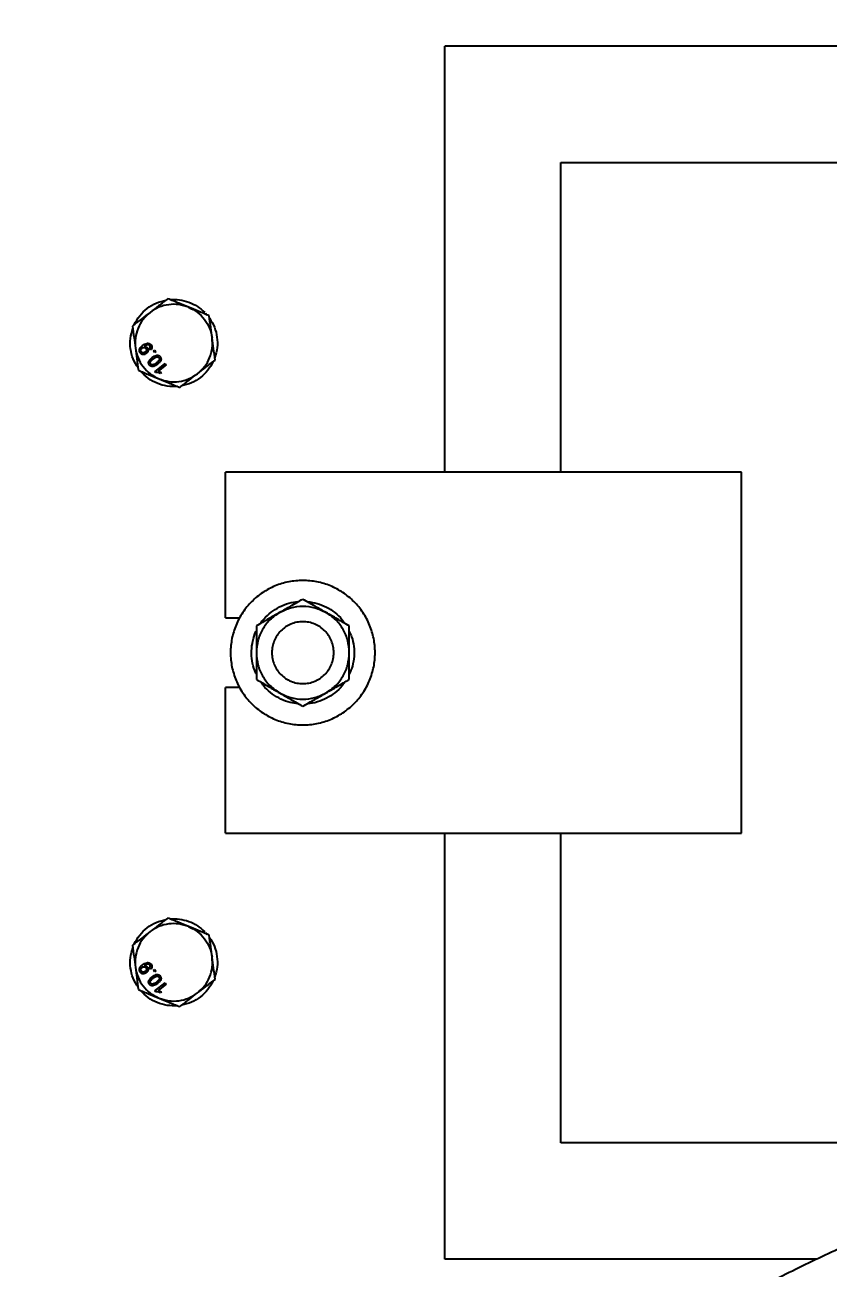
# Model space of a CAD drawing. Header units: millimetres. Extents: x 1293 to 41893, y 1011 to 26911.
# Drawn here: x 32016 to 32223.5, y 7321.4 to 7642.6 of the extents above; entities that cross this region are included whole.
import ezdxf

# ---------------------------------------------------------------- set-up
doc = ezdxf.new("R2010")
doc.units = ezdxf.units.MM
doc.header["$LTSCALE"] = 50
doc.layers.add('CAPA_1', color=7, linetype='Continuous')
doc.layers.add('MAQUINAS', color=11, linetype='Continuous')
doc.styles.add('SLDTEXTSTYLE0', font='TXT', dxfattribs={"width": 0.75})
doc.dimstyles.new('SLDDIMSTYLE0', dxfattribs={"dimtxt": 100, "dimasz": 100, "dimexe": 0, "dimexo": 0.0625, "dimgap": 25, "dimtad": 2, "dimdec": 0, "dimlfac": 1.5, "dimrnd": 1e-09, "dimzin": 12, "dimdsep": 46, "dimtxsty": 'SLDTEXTSTYLE0', "dimsah": 1, "dimcen": 0.09, "dimadec": 0, "dimazin": 3, "dimtfac": 1, "dimtdec": 0, "dimtofl": 0, "dimtmove": 0, "dimatfit": 3, "dimfxl": 1, "dimfrac": 2, "dimtolj": 1, "dimtzin": 12, "dimarcsym": 0})

# ---------------------------------------------------------------- blocks, each defined once
blk = doc.blocks.new('_D_31')
at = {"layer": 'CAPA_1', "transparency": 16777216}
for p, q in [((30433.48, 7043.47), (30433.48, 8732.61)), ((32334.55, 7145.82), (32334.55, 8732.61)), ((32334.55, 8682.61), (30433.48, 8682.61))]:
    blk.add_line(p, q, dxfattribs=at)
for points in [[(30433.48, 8682.61), (30533.48, 8667.22), (30533.48, 8697.99)], [(32334.55, 8682.61), (32234.55, 8697.99), (32234.55, 8667.22)]]:
    blk.add_solid(points, dxfattribs=at)
at = {"layer": 'CAPA_1', "transparency": 16777216, "insert": (31236.24, 8811.51), "char_height": 100, "attachment_point": 1, "style": 'SLDTEXTSTYLE0'}
blk.add_mtext('2852', dxfattribs=at)
blk = doc.blocks.new('_D_32')
at = {"layer": 'CAPA_1', "transparency": 16777216}
for p, q in [((32331.13, 7145.73), (32262.39, 8422.58)), ((32265.08, 8372.66), (30364, 8270.3)), ((30430.06, 7043.38), (30361.32, 8320.23))]:
    blk.add_line(p, q, dxfattribs=at)
for points in [[(32265.08, 8372.66), (32164.39, 8382.64), (32166.05, 8351.92)], [(30364, 8270.3), (30464.69, 8260.32), (30463.03, 8291.04)]]:
    blk.add_solid(points, dxfattribs=at)
at = {"layer": 'CAPA_1', "transparency": 16777216, "insert": (31160.05, 8442.25), "char_height": 100, "attachment_point": 1, "rotation": 3.0819, "style": 'SLDTEXTSTYLE0'}
blk.add_mtext('2856', dxfattribs=at)

msp = doc.modelspace()

# ---------------------------------------------------------------- linework, layer by layer
at = {"layer": 'MAQUINAS', "linetype": 'Continuous', "lineweight": 25}
for p, q in [((32124.4942128, 7527.0487932), (32124.4942128, 7637.0487932)), ((32351.1608795, 7637.0487932), (32124.4942128, 7637.0487932)), ((32154.4942128, 7527.0487932), (32154.4942128, 7607.0487932)), ((32154.4942128, 7607.0487932), (32357.1117509, 7607.0487932)), ((32062.2183669, 7568.0135834), (32062.4967085, 7568.2987164)), ((32062.4992584, 7567.8977372), (32062.6925402, 7568.095735)), ((32062.6925402, 7568.095735), (32063.1411119, 7567.5893071)), ((32046.8932513, 7559.5201339), (32046.8281889, 7559.4674545)), ((32048.5053293, 7558.5977145), (32048.2027436, 7558.9188308)), ((32049.2469094, 7558.2820974), (32049.5948053, 7558.5498935)), ((32049.5147054, 7557.9342015), (32049.2469094, 7558.2820974)), ((32049.5948053, 7558.5498935), (32049.8626014, 7558.2019976)), ((32049.8626014, 7558.2019976), (32049.5147054, 7557.9342015)), ((32049.5591777, 7552.9821248), (32052.272766, 7555.0709341)), ((32052.272766, 7555.0709341), (32052.5405621, 7554.7230382)), ((32049.7315714, 7552.7581668), (32049.5591777, 7552.9821248)), ((32052.5405621, 7554.7230382), (32050.4260071, 7553.0953402)), ((32050.4260071, 7553.0953402), (32051.3081203, 7552.777093)), ((32051.3081203, 7552.777093), (32050.9874038, 7552.5302185)), ((32201.1608795, 7527.0487932), (32067.8275462, 7527.0487932)), ((32067.8275462, 7489.3821266), (32067.8275462, 7513.7154599)), ((32201.1608795, 7447.0487932), (32201.1608795, 7513.7154599)), ((32067.8275462, 7489.3821266), (32071.4738174, 7489.3821266)), ((32067.8275462, 7447.0487932), (32067.8275462, 7471.3821266)), ((32071.4738174, 7471.3821266), (32067.8275462, 7471.3821266)), ((32067.8275462, 7433.7154599), (32201.1608795, 7433.7154599)), ((32124.4942128, 7323.7154599), (32124.4942128, 7433.7154599)), ((32154.4942128, 7353.7154599), (32154.4942128, 7433.7154599)), ((32062.2183669, 7408.0135834), (32062.4967085, 7408.2987164)), ((32062.4992584, 7407.8977372), (32062.6925402, 7408.095735)), ((32062.6925402, 7408.095735), (32063.1411119, 7407.5893071)), ((32046.8932513, 7399.5201339), (32046.8281889, 7399.4674545)), ((32048.5053293, 7398.5977145), (32048.2027436, 7398.9188308)), ((32049.2469094, 7398.2820974), (32049.5948053, 7398.5498935)), ((32049.5147054, 7397.9342015), (32049.2469094, 7398.2820974)), ((32049.8626014, 7398.2019976), (32049.5147054, 7397.9342015)), ((32049.5948053, 7398.5498935), (32049.8626014, 7398.2019976)), ((32049.5591777, 7392.9821248), (32052.272766, 7395.0709341)), ((32052.5405621, 7394.7230382), (32050.4260071, 7393.0953402)), ((32052.272766, 7395.0709341), (32052.5405621, 7394.7230382)), ((32049.7315714, 7392.7581668), (32049.5591777, 7392.9821248)), ((32050.4260071, 7393.0953402), (32051.3081203, 7392.777093)), ((32051.3081203, 7392.777093), (32050.9874038, 7392.5302185)), ((32357.1117509, 7353.7154599), (32154.4942128, 7353.7154599)), ((32220.5358326, 7323.7154599), (32124.4942128, 7323.7154599))]:
    msp.add_line(p, q, dxfattribs=at)
for points in [[(32044.2988959, 7565.1537433), (32044.7342219, 7565.9386883), (32045.6048739, 7567.5085784), (32047.5708174, 7569.3763456), (32049.8794261, 7570.7989539), (32051.6198274, 7571.238946), (32052.4900281, 7571.458942)], [(32053.528889, 7571.5973269), (32054.3530632, 7571.6161784), (32056.0014116, 7571.6538814), (32058.4073613, 7571.0207052), (32060.6501496, 7569.9439477), (32061.8811889, 7568.8471269), (32062.4967085, 7568.2987164)], [(32048.394462, 7568.3063427), (32047.7427452, 7567.7214004), (32046.4393116, 7566.5515159), (32045.1564961, 7564.2332135), (32044.4320866, 7561.6846114), (32044.5318678, 7559.9360084), (32044.5817583, 7559.0617069)], [(32058.3069032, 7569.6267623), (32057.47447, 7569.8986945), (32055.8096035, 7570.4425588), (32053.160487, 7570.3943584), (32050.5911281, 7569.7474144), (32049.126684, 7568.7866999), (32048.394462, 7568.3063427)], [(32058.3069032, 7569.6267623), (32059.0890158, 7569.2328181), (32060.6532411, 7568.4449296), (32062.4981904, 7566.5432715), (32063.8644915, 7564.2731695), (32064.2259244, 7562.5594207), (32064.4066409, 7561.7025462)], [(32063.7241928, 7566.8257102), (32064.1863121, 7566.0562343), (32065.1105508, 7564.5172825), (32065.7451129, 7561.8808419), (32065.8228235, 7559.170224), (32065.3336671, 7557.4429962), (32065.089089, 7556.5793823)], [(32045.2642064, 7553.9385429), (32044.8020871, 7554.7080188), (32043.8778484, 7556.2469706), (32043.2432863, 7558.8834112), (32043.1655757, 7561.5940291), (32043.6547321, 7563.3212569), (32043.8993102, 7564.1848708)], [(32060.5939372, 7552.4579104), (32061.245654, 7553.0428527), (32062.5490876, 7554.2127372), (32063.8319031, 7556.5310396), (32064.5563126, 7559.0796417), (32064.4565314, 7560.8282447), (32064.4066409, 7561.7025462)], [(32044.5817583, 7559.0617069), (32044.7624748, 7558.2048324), (32045.1239077, 7556.4910836), (32046.4902088, 7554.2209816), (32048.3351581, 7552.3193235), (32049.8993834, 7551.531435), (32050.681496, 7551.1374908)], [(32064.6895033, 7555.6105098), (32064.2541773, 7554.8255648), (32063.3835253, 7553.2556747), (32061.4175818, 7551.3879075), (32059.1089731, 7549.9652992), (32057.3685718, 7549.5253071), (32056.4983711, 7549.3053111)], [(32055.4595102, 7549.1669262), (32054.5620648, 7549.151457), (32052.7671741, 7549.1205188), (32050.1666685, 7549.8891922), (32047.7803492, 7551.1772018), (32046.5291043, 7552.4644375), (32045.9034818, 7553.1080554)], [(32050.681496, 7551.1374908), (32051.5139292, 7550.8655586), (32053.1787957, 7550.3216943), (32055.8279122, 7550.3698947), (32058.3972711, 7551.0168387), (32059.8617152, 7551.9775532), (32060.5939372, 7552.4579104)], [(32067.8275462, 7513.7154599), (32067.8275462, 7514.5881199), (32067.8275462, 7516.33344), (32067.8275462, 7518.8507654), (32067.8275462, 7521.1709325), (32067.8275462, 7523.2038826), (32067.8275462, 7524.874839), (32067.8275462, 7526.1070895), (32067.8275462, 7526.8999247), (32067.8275462, 7526.9991704), (32067.8275462, 7527.0487932)], [(32201.1608795, 7513.7154599), (32201.1608795, 7514.5881199), (32201.1608795, 7516.33344), (32201.1608795, 7518.8507654), (32201.1608795, 7521.1709325), (32201.1608795, 7523.2038826), (32201.1608795, 7524.874839), (32201.1608795, 7526.1070895), (32201.1608795, 7526.8999247), (32201.1608795, 7526.9991704), (32201.1608795, 7527.0487932)], [(32087.8275462, 7499.0487932), (32089.0492665, 7498.9793213), (32091.4927072, 7498.8403774), (32095.0170181, 7497.730408), (32098.2650417, 7496.0052574), (32101.1119582, 7493.6659183), (32103.4483621, 7490.8197883), (32105.1844669, 7487.571554), (32106.2535549, 7484.0472995), (32106.6145418, 7480.3821234), (32106.2535549, 7476.7169664), (32105.1844669, 7473.1926544), (32103.4483621, 7469.9446311), (32101.1119582, 7467.0977145), (32098.2650417, 7464.7613106), (32095.0170181, 7463.0252058), (32091.4927072, 7461.9561178), (32087.8275462, 7461.5951309), (32084.1623851, 7461.9561178), (32080.6380742, 7463.0252058), (32077.3900506, 7464.7613106), (32074.5431342, 7467.0977145), (32072.2067302, 7469.9446311), (32070.4706254, 7473.1926544), (32069.4015374, 7476.7169664), (32069.0405506, 7480.3821234), (32069.4015374, 7484.0472995), (32070.4706254, 7487.571554), (32072.2067302, 7490.8197883), (32074.5431342, 7493.6659183), (32077.3900506, 7496.0052574), (32080.6380742, 7497.730408), (32084.1623851, 7498.8403774), (32086.6058258, 7498.9793213), (32087.8275462, 7499.0487932)], [(32081.8275462, 7490.7744314), (32082.7746319, 7491.2297921), (32084.6688034, 7492.1405136), (32087.8275462, 7492.502933), (32090.986289, 7492.1405136), (32092.8804604, 7491.2297921), (32093.8275462, 7490.7744314)], [(32081.8275462, 7490.7744314), (32080.9596493, 7490.1819115), (32079.2238557, 7488.9968716), (32077.3306198, 7486.4425298), (32076.0651129, 7483.5257686), (32075.9067351, 7481.4300072), (32075.8275462, 7480.3821266)], [(32095.8275462, 7480.3821266), (32095.7977725, 7479.8585321), (32095.7382251, 7478.8113433), (32095.262524, 7477.3009243), (32094.5231737, 7475.9089142), (32093.5205998, 7474.6888071), (32092.3008298, 7473.6874911), (32090.9087294, 7472.9434462), (32089.3983346, 7472.4852657), (32087.8275448, 7472.330557), (32086.2567632, 7472.4852657), (32084.7463438, 7472.9434462), (32083.3543338, 7473.6874911), (32082.1342267, 7474.6888071), (32081.1329108, 7475.9089142), (32080.3888659, 7477.3009243), (32079.9306853, 7478.8113433), (32079.7759766, 7480.3821266), (32079.9306853, 7481.9529098), (32080.3888659, 7483.4633288), (32081.1329108, 7484.8553389), (32082.1342267, 7486.075446), (32083.3543338, 7487.076762), (32084.7463438, 7487.8208069), (32086.2567632, 7488.2789874), (32087.8275448, 7488.4336961), (32089.3983346, 7488.2789874), (32090.9087294, 7487.8208069), (32092.3008298, 7487.076762), (32093.5205998, 7486.075446), (32094.5231737, 7484.8553389), (32095.262524, 7483.4633288), (32095.7382251, 7481.9529098), (32095.7977725, 7480.905721), (32095.8275462, 7480.3821266)], [(32099.8275462, 7480.3821266), (32099.7483573, 7481.4300072), (32099.5899795, 7483.5257686), (32098.3244725, 7486.4425298), (32096.4312367, 7488.9968716), (32094.695443, 7490.1819115), (32093.8275462, 7490.7744314)], [(32075.8275462, 7480.3821266), (32075.9067351, 7479.3342459), (32076.0651129, 7477.2384845), (32077.3306198, 7474.3217233), (32079.2238557, 7471.7673815), (32080.9596493, 7470.5823416), (32081.8275462, 7469.9898217)], [(32093.8275462, 7469.9898217), (32094.695443, 7470.5823416), (32096.4312367, 7471.7673815), (32098.3244725, 7474.3217233), (32099.5899795, 7477.2384845), (32099.7483573, 7479.3342459), (32099.8275462, 7480.3821266)], [(32081.8275462, 7469.9898217), (32082.7746319, 7469.534461), (32084.6688034, 7468.6237395), (32087.8275462, 7468.2613201), (32090.986289, 7468.6237395), (32092.8804604, 7469.534461), (32093.8275462, 7469.9898217)], [(32067.8275462, 7433.7154599), (32067.8275462, 7433.7650827), (32067.8275462, 7433.8643284), (32067.8275462, 7434.6571636), (32067.8275462, 7435.8894141), (32067.8275462, 7437.5603705), (32067.8275462, 7439.5933206), (32067.8275462, 7441.9134877), (32067.8275462, 7444.4308131), (32067.8275462, 7446.1761332), (32067.8275462, 7447.0487932)], [(32201.1608795, 7433.7154599), (32201.1608795, 7433.7650827), (32201.1608795, 7433.8643284), (32201.1608795, 7434.6571636), (32201.1608795, 7435.8894141), (32201.1608795, 7437.5603705), (32201.1608795, 7439.5933206), (32201.1608795, 7441.9134877), (32201.1608795, 7444.4308131), (32201.1608795, 7446.1761332), (32201.1608795, 7447.0487932)], [(32044.2988959, 7405.1537433), (32044.7342219, 7405.9386883), (32045.6048739, 7407.5085784), (32047.5708174, 7409.3763456), (32049.8794261, 7410.7989539), (32051.6198274, 7411.238946), (32052.4900281, 7411.458942)], [(32053.528889, 7411.5973269), (32054.3530632, 7411.6161784), (32056.0014116, 7411.6538814), (32058.4073613, 7411.0207052), (32060.6501496, 7409.9439477), (32061.8811889, 7408.8471269), (32062.4967085, 7408.2987164)], [(32048.394462, 7408.3063427), (32047.7427452, 7407.7214004), (32046.4393116, 7406.5515159), (32045.1564961, 7404.2332135), (32044.4320866, 7401.6846114), (32044.5318678, 7399.9360084), (32044.5817583, 7399.0617069)], [(32058.3069032, 7409.6267623), (32057.47447, 7409.8986945), (32055.8096035, 7410.4425588), (32053.160487, 7410.3943584), (32050.5911281, 7409.7474144), (32049.126684, 7408.7866999), (32048.394462, 7408.3063427)], [(32058.3069032, 7409.6267623), (32059.0890158, 7409.2328181), (32060.6532411, 7408.4449296), (32062.4981904, 7406.5432715), (32063.8644915, 7404.2731695), (32064.2259244, 7402.5594207), (32064.4066409, 7401.7025462)], [(32045.2642064, 7393.9385429), (32044.8020871, 7394.7080188), (32043.8778484, 7396.2469706), (32043.2432863, 7398.8834112), (32043.1655757, 7401.5940291), (32043.6547321, 7403.3212569), (32043.8993102, 7404.1848708)], [(32063.7241928, 7406.8257102), (32064.1863121, 7406.0562343), (32065.1105508, 7404.5172825), (32065.7451129, 7401.8808419), (32065.8228235, 7399.170224), (32065.3336671, 7397.4429962), (32065.089089, 7396.5793823)], [(32060.5939372, 7392.4579104), (32061.245654, 7393.0428527), (32062.5490876, 7394.2127372), (32063.8319031, 7396.5310396), (32064.5563126, 7399.0796417), (32064.4565314, 7400.8282447), (32064.4066409, 7401.7025462)], [(32044.5817583, 7399.0617069), (32044.7624748, 7398.2048324), (32045.1239077, 7396.4910836), (32046.4902088, 7394.2209816), (32048.3351581, 7392.3193235), (32049.8993834, 7391.531435), (32050.681496, 7391.1374908)], [(32064.6895033, 7395.6105098), (32064.2541773, 7394.8255648), (32063.3835253, 7393.2556747), (32061.4175818, 7391.3879075), (32059.1089731, 7389.9652992), (32057.3685718, 7389.5253071), (32056.4983711, 7389.3053111)], [(32055.4595102, 7389.1669262), (32054.5620648, 7389.151457), (32052.7671741, 7389.1205188), (32050.1666685, 7389.8891922), (32047.7803492, 7391.1772018), (32046.5291043, 7392.4644375), (32045.9034818, 7393.1080554)], [(32050.681496, 7391.1374908), (32051.5139292, 7390.8655586), (32053.1787957, 7390.3216943), (32055.8279122, 7390.3698947), (32058.3972711, 7391.0168387), (32059.8617152, 7391.9775532), (32060.5939372, 7392.4579104)], [(32558.7347121, 6937.3078323), (32561.3785996, 6941.5440253), (32566.6663746, 6950.0164113), (32573.678706, 6963.2635377), (32579.9892899, 6976.8525137), (32585.5140576, 6990.7821199), (32590.252832, 7004.9973991), (32594.186093, 7019.4566069), (32597.3027003, 7034.1134502), (32599.5925169, 7048.9220272), (32601.048427, 7063.8356874), (32601.6658259, 7078.8075222), (32601.4427774, 7093.7904205), (32600.3799817, 7108.7372418), (32598.480783, 7123.6009574), (32595.751157, 7138.3348008), (32592.1996919, 7152.8924138), (32587.8375621, 7167.2279927), (32582.6784925, 7181.2964325), (32576.7387153, 7195.0534687), (32570.0369192, 7208.4558166), (32562.5941907, 7221.4613074), (32554.4339474, 7234.0290211), (32545.5818642, 7246.1194149), (32536.0657932, 7257.694448), (32525.9156755, 7268.7177011), (32515.1634471, 7279.154491), (32503.8429384, 7288.9719796), (32491.989768, 7298.1392775), (32479.6412304, 7306.6275409), (32466.8361785, 7314.4100628), (32453.6149019, 7321.4623563), (32440.0189996, 7327.7622323), (32426.0912492, 7333.2898692), (32411.8754727, 7338.0278748), (32397.4163982, 7341.9613418), (32382.7595192, 7345.0778939), (32367.9509517, 7347.3677253), (32353.037289, 7348.8236314), (32338.0654549, 7349.4410314), (32323.0825564, 7349.2179826), (32308.1357352, 7348.155187), (32293.2720195, 7346.2559883), (32278.5381762, 7343.5263622), (32263.9805632, 7339.9748972), (32249.6449843, 7335.6127674), (32235.5765445, 7330.4536977), (32221.8195083, 7324.5139205), (32208.4171604, 7317.8121245), (32195.4116696, 7310.369396), (32182.8439559, 7302.2091526), (32170.7535621, 7293.3570695), (32159.1785289, 7283.8409985), (32148.1552758, 7273.6908808), (32137.718486, 7262.9386524), (32127.9009974, 7251.6181437), (32118.7336995, 7239.7649733), (32110.245436, 7227.4164357), (32102.4629142, 7214.6113838), (32095.4106207, 7201.3901072), (32089.1107447, 7187.7942049), (32083.5831078, 7173.8664545), (32078.8451021, 7159.650678), (32074.9116352, 7145.1916035), (32071.7950831, 7130.5347245), (32069.5052516, 7115.726157), (32068.0493455, 7100.8124943), (32067.4319456, 7085.8406602), (32067.6549943, 7070.8577617), (32068.71779, 7055.9109405), (32070.6169887, 7041.0472248), (32073.3466147, 7026.3133814), (32076.8980797, 7011.7557685), (32081.2602095, 6997.4201896), (32086.4192792, 6983.3517498), (32092.3590564, 6969.5947135), (32099.0608524, 6956.1923656), (32106.5035809, 6943.1868748), (32114.6638243, 6930.6191612), (32123.5159075, 6918.5287674), (32133.0319785, 6906.9537342), (32143.1820962, 6895.9304811), (32153.9343246, 6885.4936913), (32165.2548333, 6875.6762027), (32177.1080037, 6866.5089048), (32189.4565413, 6858.0206413), (32202.2615932, 6850.2381195), (32215.4828698, 6843.185826), (32229.0787721, 6836.8859499), (32243.0065225, 6831.3583131), (32257.2222989, 6826.6203074), (32271.6813735, 6822.6868405), (32286.3382525, 6819.5702883), (32301.1468199, 6817.2804569), (32316.0604827, 6815.8245508), (32331.0323168, 6815.2071508), (32346.0152153, 6815.4301996), (32360.9620365, 6816.4929953), (32375.8257522, 6818.3921939), (32390.5595955, 6821.12182), (32405.1172085, 6824.673285), (32419.4527874, 6829.0354148), (32433.5212273, 6834.1944844), (32447.2782632, 6840.1342618), (32460.6806121, 6846.8360572), (32473.686099, 6854.2787882), (32486.2538274, 6862.4390221), (32498.3441661, 6871.2911409), (32509.9194052, 6880.8070786), (32520.9418895, 6890.9576936), (32531.3815485, 6901.7080661), (32541.1883293, 6913.0355013), (32550.3955893, 6924.8628218), (32555.9550045, 6933.1594955), (32558.7347121, 6937.3078323)]]:
    msp.add_open_spline(points, degree=3, dxfattribs=at)
for points, knots in [([(32052.9695103, 7571.8280278), (32052.1698486, 7571.212481), (32050.6689002, 7570.0571122), (32049.1187413, 7568.8638633), (32048.394462, 7568.3063427)], [0, 0, 0, 0, 0.5327709195, 1, 1, 1, 1]), ([(32058.3069032, 7569.6267623), (32057.4619366, 7569.9752463), (32055.6534732, 7570.7210988), (32053.9024203, 7571.4432739), (32052.9695103, 7571.8280278)], [0, 0, 0, 0, 0.4672290805, 1, 1, 1, 1]), ([(32048.394462, 7568.3063427), (32047.6701826, 7567.748822), (32046.1200237, 7566.5555731), (32044.6190753, 7565.4002043), (32043.8194137, 7564.7846575)], [0, 0, 0, 0, 0.4672290805, 1, 1, 1, 1]), ([(32063.6442962, 7567.4254969), (32062.7113862, 7567.8102508), (32060.9603333, 7568.5324258), (32059.1518699, 7569.2782784), (32058.3069032, 7569.6267623)], [0, 0, 0, 0, 0.5327709195, 1, 1, 1, 1]), ([(32043.8194137, 7564.7846575), (32043.9526621, 7563.7843567), (32044.2027665, 7561.9068129), (32044.461071, 7559.9677115), (32044.5817583, 7559.0617069)], [0, 0, 0, 0, 0.5327709195, 1, 1, 1, 1]), ([(32064.4066409, 7561.7025462), (32064.2859535, 7562.6085508), (32064.0276491, 7564.5476523), (32063.7775446, 7566.4251961), (32063.6442962, 7567.4254969)], [0, 0, 0, 0, 0.4672290805, 1, 1, 1, 1]), ([(32065.1689855, 7555.9795956), (32065.0357371, 7556.9798964), (32064.7856327, 7558.8574402), (32064.5273282, 7560.7965416), (32064.4066409, 7561.7025462)], [0, 0, 0, 0, 0.5327709195, 1, 1, 1, 1]), ([(32044.5817583, 7559.0617069), (32044.7024457, 7558.1557023), (32044.9607502, 7556.2166008), (32045.2108546, 7554.339057), (32045.344103, 7553.3387562)], [0, 0, 0, 0, 0.4672290805, 1, 1, 1, 1]), ([(32045.8393229, 7557.8146168), (32045.7869051, 7557.8935522), (32045.6820852, 7558.0513992), (32045.6126299, 7558.3302816), (32045.6113782, 7558.6153625), (32045.7150544, 7558.9818158), (32046.0022933, 7559.3701418), (32046.295469, 7559.6062118), (32046.4424344, 7559.7245509)], [0, 0, 0, 0, 0.1250635897, 0.25008955759, 0.37511000523, 0.50016939956, 0.74944095238, 1, 1, 1, 1]), ([(32046.111423, 7558.1089048), (32046.0624451, 7558.1870474), (32045.9892511, 7558.3038261), (32045.969567, 7558.487601), (32045.9869634, 7558.6236443), (32046.0328503, 7558.7541155), (32046.1274117, 7558.9118456), (32046.2319782, 7559.0020574), (32046.3014527, 7559.0619945)], [0, 0, 0, 0, 0.2490168506, 0.3721383925, 0.4993654558, 0.6235619335, 0.7498926933, 1, 1, 1, 1]), ([(32046.3014527, 7559.0619945), (32046.3772034, 7559.113136), (32046.4918166, 7559.1905146), (32046.6686571, 7559.2389192), (32046.8063747, 7559.2454896), (32046.9402062, 7559.2217318), (32047.1102901, 7559.1518247), (32047.2036968, 7559.051224), (32047.2661745, 7558.9839345)], [0, 0, 0, 0, 0.2499764907, 0.3782221672, 0.5003423322, 0.6274524307, 0.7508110927, 1, 1, 1, 1]), ([(32046.4424344, 7559.7245509), (32046.6087936, 7559.8458893), (32046.9409466, 7560.0881538), (32047.4250711, 7560.2954557), (32047.8393276, 7560.3287372), (32048.1444171, 7560.2640992), (32048.4192412, 7560.1156753), (32048.5557975, 7559.9605226), (32048.6241043, 7559.8829136)], [0, 0, 0, 0, 0.25048494292, 0.50011851407, 0.62789918517, 0.75009236964, 0.87499367523, 1, 1, 1, 1]), ([(32046.8281889, 7559.4674545), (32046.9066883, 7559.4705156), (32047.0641801, 7559.4766568), (32047.2924709, 7559.4085006), (32047.5034983, 7559.2961652), (32047.6084943, 7559.1779345), (32047.6608749, 7559.1189514)], [0, 0, 0, 0, 0.2489431768, 0.4994502947, 0.7502849385, 1, 1, 1, 1]), ([(32048.2971898, 7559.6598356), (32048.2529796, 7559.7090829), (32048.1645964, 7559.8075365), (32047.9837864, 7559.896122), (32047.7853907, 7559.9268143), (32047.3962193, 7559.8397325), (32047.1167058, 7559.6621226), (32046.8932513, 7559.5201339)], [0, 0, 0, 0, 0.1252073258, 0.2503100191, 0.3753386279, 0.5006201474, 1, 1, 1, 1]), ([(32047.2661745, 7558.9839345), (32047.3157185, 7558.9082558), (32047.3899493, 7558.7948683), (32047.4226702, 7558.6165348), (32047.4165777, 7558.4817351), (32047.3814055, 7558.3509065), (32047.2995997, 7558.189382), (32047.1982512, 7558.0986547), (32047.1309331, 7558.0383914)], [0, 0, 0, 0, 0.2495205461, 0.3738507837, 0.4998887841, 0.6240955932, 0.7503154422, 1, 1, 1, 1]), ([(32047.6608749, 7559.1189514), (32047.6997329, 7559.0622905), (32047.7774227, 7558.9490071), (32047.8425101, 7558.7526227), (32047.863772, 7558.5471402), (32047.8398151, 7558.3421055), (32047.7755652, 7558.1449283), (32047.6397129, 7557.9042466), (32047.4838249, 7557.7672767), (32047.3802472, 7557.6762688)], [0, 0, 0, 0, 0.1250740585, 0.2500636243, 0.3732612247, 0.5001992382, 0.6242961009, 0.7503685137, 1, 1, 1, 1]), ([(32048.2027436, 7558.9188308), (32048.2518473, 7558.9771936), (32048.3405287, 7559.0825971), (32048.4067413, 7559.2452283), (32048.4150267, 7559.3763101), (32048.3959, 7559.4785051), (32048.3573701, 7559.5755172), (32048.317249, 7559.6317306), (32048.2971898, 7559.6598356)], [0, 0, 0, 0, 0.2764767992, 0.4993179598, 0.6237184282, 0.7494961879, 0.8747561628, 1, 1, 1, 1]), ([(32048.6241043, 7559.8829136), (32048.6900871, 7559.7825569), (32048.7893066, 7559.6316486), (32048.8399904, 7559.3961386), (32048.8403357, 7559.1575457), (32048.7450309, 7558.8647204), (32048.5853139, 7558.6868101), (32048.5053293, 7558.5977145)], [0, 0, 0, 0, 0.2498594906, 0.3757183909, 0.500481002, 0.7498462328, 1, 1, 1, 1]), ([(32047.3802472, 7557.6762688), (32047.2590496, 7557.5955329), (32047.0764527, 7557.4738958), (32046.7924912, 7557.4065617), (32046.573576, 7557.4003853), (32046.3601168, 7557.4394911), (32046.0887181, 7557.548497), (32045.9392418, 7557.7079973), (32045.8393229, 7557.8146168)], [0, 0, 0, 0, 0.2498688585, 0.3764535287, 0.5003476657, 0.6272386366, 0.7508240847, 1, 1, 1, 1]), ([(32047.1309331, 7558.0383914), (32047.0511832, 7557.9850357), (32046.8918933, 7557.8784648), (32046.6465821, 7557.8410203), (32046.4576717, 7557.8671429), (32046.2767196, 7557.9352326), (32046.1779234, 7558.0390348), (32046.111423, 7558.1089048)], [0, 0, 0, 0, 0.2502503989, 0.4998417518, 0.6295762977, 0.7506653539, 1, 1, 1, 1]), ([(32048.2201974, 7554.7216045), (32048.1659896, 7554.8022663), (32048.0576185, 7554.9635238), (32047.9838087, 7555.2501699), (32048.0075221, 7555.5448688), (32048.2550526, 7556.076597), (32048.6279761, 7556.3952981), (32048.9259833, 7556.6499757)], [0, 0, 0, 0, 0.12537334802, 0.25064373861, 0.37569751501, 0.50111317472, 1, 1, 1, 1]), ([(32048.5362327, 7554.9588158), (32048.4987233, 7555.0183751), (32048.423706, 7555.1374909), (32048.4124339, 7555.3527688), (32048.4640202, 7555.557638), (32048.6963218, 7555.9103545), (32048.9721006, 7556.1275285), (32049.1926922, 7556.3012429)], [0, 0, 0, 0, 0.1247447425, 0.2494837578, 0.3744708184, 0.4996480989, 1, 1, 1, 1]), ([(32048.9259833, 7556.6499757), (32049.0824509, 7556.7639532), (32049.3950087, 7556.9916334), (32049.8423866, 7557.1949642), (32050.2285825, 7557.2487387), (32050.5195846, 7557.2023213), (32050.7780108, 7557.0573037), (32050.9050136, 7556.9106099), (32050.9685753, 7556.8371934)], [0, 0, 0, 0, 0.2504758129, 0.5003473544, 0.6257683408, 0.7501761831, 0.8749696966, 1, 1, 1, 1]), ([(32049.9960804, 7555.2575551), (32049.8433412, 7555.146345), (32049.6142457, 7554.9795396), (32049.2785647, 7554.7986629), (32049.0927587, 7554.760189), (32048.999978, 7554.7409773)], [0, 0, 0, 0, 0.5003723119, 0.7505151407, 1, 1, 1, 1]), ([(32049.1926922, 7556.3012429), (32049.4163364, 7556.4691422), (32049.6959367, 7556.6790502), (32050.0944773, 7556.8163798), (32050.3051109, 7556.8116748), (32050.5099891, 7556.7482825), (32050.6069896, 7556.6468642), (32050.6554689, 7556.596177)], [0, 0, 0, 0, 0.5004095025, 0.6256126137, 0.7505796735, 0.875343692, 1, 1, 1, 1]), ([(32050.6554689, 7556.596177), (32050.6924396, 7556.5364322), (32050.7664014, 7556.4169096), (32050.7736352, 7556.2024346), (32050.7257992, 7555.9972586), (32050.4896547, 7555.6475562), (32050.2154246, 7555.4308713), (32049.9960804, 7555.2575551)], [0, 0, 0, 0, 0.1246963828, 0.2494616582, 0.3744323466, 0.4996371137, 1, 1, 1, 1]), ([(32051.1736607, 7556.029828), (32051.1290552, 7555.9159012), (32051.039779, 7555.6878814), (32050.7344784, 7555.3006984), (32050.4527615, 7555.0665703), (32050.2649637, 7554.910496)], [0, 0, 0, 0, 0.249753552, 0.499871473, 1, 1, 1, 1]), ([(32050.9685753, 7556.8371934), (32051.0475571, 7556.7152307), (32051.1661812, 7556.532053), (32051.1975972, 7556.2794412), (32051.1937492, 7556.1358216), (32051.1803568, 7556.0651588), (32051.1736607, 7556.029828)], [0, 0, 0, 0, 0.4987953461, 0.7491482596, 0.8745764119, 1, 1, 1, 1]), ([(32060.5939372, 7552.4579104), (32061.3182166, 7553.0154311), (32062.8683755, 7554.20868), (32064.3693239, 7555.3640488), (32065.1689855, 7555.9795956)], [0, 0, 0, 0, 0.4672290805, 1, 1, 1, 1]), ([(32045.344103, 7553.3387562), (32046.2770131, 7552.9540023), (32048.0280659, 7552.2318273), (32049.8365293, 7551.4859747), (32050.681496, 7551.1374908)], [0, 0, 0, 0, 0.5327709195, 1, 1, 1, 1]), ([(32050.2649637, 7554.910496), (32050.1082987, 7554.7965196), (32049.7953553, 7554.5688479), (32049.3439977, 7554.3623784), (32048.9564784, 7554.3104673), (32048.6663049, 7554.3597667), (32048.411244, 7554.5015876), (32048.2839217, 7554.6482171), (32048.2201974, 7554.7216045)], [0, 0, 0, 0, 0.2504817087, 0.5003455958, 0.6317049057, 0.7502211388, 0.8749866995, 1, 1, 1, 1]), ([(32048.999978, 7554.7409773), (32048.9554812, 7554.7425872), (32048.8665163, 7554.7458059), (32048.7385019, 7554.7872052), (32048.6234573, 7554.8576085), (32048.5653111, 7554.925076), (32048.5362327, 7554.9588158)], [0, 0, 0, 0, 0.2501584562, 0.5001555724, 0.7500324303, 1, 1, 1, 1]), ([(32050.9874038, 7552.5302185), (32050.7865241, 7552.6167657), (32050.3854592, 7552.789561), (32049.9492823, 7552.7686194), (32049.7315714, 7552.7581668)], [0, 0, 0, 0, 0.5008657323, 1, 1, 1, 1]), ([(32056.0188889, 7548.9362253), (32056.8185506, 7549.5517721), (32058.319499, 7550.7071409), (32059.8696579, 7551.9003898), (32060.5939372, 7552.4579104)], [0, 0, 0, 0, 0.5327709195, 1, 1, 1, 1]), ([(32050.681496, 7551.1374908), (32051.5264626, 7550.7890068), (32053.334926, 7550.0431543), (32055.0859789, 7549.3209792), (32056.0188889, 7548.9362253)], [0, 0, 0, 0, 0.4672290805, 1, 1, 1, 1]), ([(32081.8275462, 7490.7744314), (32082.795894, 7491.3335073), (32084.8289016, 7492.5072648), (32086.7969203, 7493.6435009), (32087.8275462, 7494.238533)], [0, 0, 0, 0, 0.476312925, 1, 1, 1, 1]), ([(32087.8275462, 7494.238533), (32088.8581721, 7493.6435009), (32090.8261907, 7492.5072648), (32092.8591984, 7491.3335073), (32093.8275462, 7490.7744314)], [0, 0, 0, 0, 0.523687075, 1, 1, 1, 1]), ([(32076.9536731, 7487.9604994), (32076.9698563, 7487.9890412), (32077.4085322, 7488.7627163), (32078.6564284, 7490.0294861), (32080.6534788, 7491.6523191), (32082.9713754, 7492.7932104), (32084.9852545, 7493.4362472), (32086.2179128, 7493.5052304), (32086.5938707, 7493.5262701)], [0, 0, 0, 0, 0.0085555077, 0.2319119625, 0.4552684173, 0.678624872, 0.9019813268, 1, 1, 1, 1]), ([(32089.020801, 7493.5916744), (32089.8704118, 7493.4662848), (32091.5696334, 7493.2155056), (32093.9718203, 7492.2290107), (32096.1236016, 7490.8174254), (32097.6970792, 7489.3860773), (32098.3807695, 7488.3461016), (32098.5931887, 7488.0229864)], [0, 0, 0, 0, 0.2246819132, 0.4493638265, 0.6740457397, 0.898727653, 1, 1, 1, 1]), ([(32081.8275462, 7490.7744314), (32080.8591984, 7490.2153555), (32078.8261907, 7489.041598), (32076.8581721, 7487.9053619), (32075.8275462, 7487.3103298)], [0, 0, 0, 0, 0.476312925, 1, 1, 1, 1]), ([(32099.8275462, 7487.3103298), (32098.7969203, 7487.9053619), (32096.8289016, 7489.041598), (32094.795894, 7490.2153555), (32093.8275462, 7490.7744314)], [0, 0, 0, 0, 0.52368707497, 1, 1, 1, 1]), ([(32075.8275462, 7474.873915), (32075.6730952, 7475.1742682), (32075.1263185, 7476.2375582), (32074.6710747, 7478.2629694), (32074.4757643, 7480.8380332), (32074.8571808, 7483.3841233), (32075.3307312, 7485.1323666), (32075.7939882, 7485.9314478), (32075.8275462, 7485.9893327)], [0, 0, 0, 0, 0.0880366636, 0.311661416, 0.5352861685, 0.7589109209, 0.9825356734, 1, 1, 1, 1]), ([(32075.8275462, 7487.3103298), (32075.8275462, 7486.1202655), (32075.8275462, 7483.8477933), (32075.8275462, 7481.5002783), (32075.8275462, 7480.3821266)], [0, 0, 0, 0, 0.523687075, 1, 1, 1, 1]), ([(32099.8275462, 7480.3821266), (32099.8275462, 7481.5002783), (32099.8275462, 7483.8477933), (32099.8275462, 7486.1202655), (32099.8275462, 7487.3103298)], [0, 0, 0, 0, 0.476312925, 1, 1, 1, 1]), ([(32099.8275462, 7485.8878839), (32100.0433098, 7485.4346566), (32100.6279597, 7484.2065569), (32101.0633138, 7482.0079125), (32101.1364947, 7479.4348121), (32100.7497599, 7476.9737597), (32100.1212309, 7475.4895491), (32099.8275462, 7474.7960407)], [0, 0, 0, 0, 0.131086441, 0.3552019575, 0.5793174739, 0.8034329903, 1, 1, 1, 1]), ([(32075.8275462, 7480.3821266), (32075.8275462, 7479.2639748), (32075.8275462, 7476.9164598), (32075.8275462, 7474.6439876), (32075.8275462, 7473.4539233)], [0, 0, 0, 0, 0.47631292503, 1, 1, 1, 1]), ([(32099.8275462, 7473.4539233), (32099.8275462, 7474.6439876), (32099.8275462, 7476.9164598), (32099.8275462, 7479.2639748), (32099.8275462, 7480.3821266)], [0, 0, 0, 0, 0.523687075, 1, 1, 1, 1]), ([(32075.8275462, 7473.4539233), (32076.8581721, 7472.8588912), (32078.8261907, 7471.7226551), (32080.8591984, 7470.5488976), (32081.8275462, 7469.9898217)], [0, 0, 0, 0, 0.523687075, 1, 1, 1, 1]), ([(32086.640953, 7467.2108), (32085.9516739, 7467.2890755), (32084.4092949, 7467.4642301), (32082.1320163, 7468.3179395), (32079.9231428, 7469.6398854), (32078.183892, 7471.136105), (32077.3711936, 7472.292695), (32077.0519647, 7472.747005)], [0, 0, 0, 0, 0.1813674905, 0.4058405736, 0.6303136566, 0.8547867397, 1, 1, 1, 1]), ([(32098.6369053, 7472.7665065), (32098.5462525, 7472.6158767), (32098.0135636, 7471.7307542), (32096.6390907, 7470.3939914), (32094.5735894, 7468.8513593), (32092.2163569, 7467.8043209), (32090.3325791, 7467.2563326), (32089.2541584, 7467.2275276), (32089.0328752, 7467.2216171)], [0, 0, 0, 0, 0.045948614, 0.2700008249, 0.4940530358, 0.7181052467, 0.9421574576, 1, 1, 1, 1]), ([(32093.8275462, 7469.9898217), (32094.795894, 7470.5488976), (32096.8289016, 7471.7226551), (32098.7969203, 7472.8588912), (32099.8275462, 7473.4539233)], [0, 0, 0, 0, 0.47631292503, 1, 1, 1, 1]), ([(32081.8275462, 7469.9898217), (32082.795894, 7469.4307458), (32084.8289016, 7468.2569883), (32086.7969203, 7467.1207522), (32087.8275462, 7466.5257201)], [0, 0, 0, 0, 0.47631292503, 1, 1, 1, 1]), ([(32087.8275462, 7466.5257201), (32088.8581721, 7467.1207522), (32090.8261907, 7468.2569883), (32092.8591984, 7469.4307458), (32093.8275462, 7469.9898217)], [0, 0, 0, 0, 0.523687075, 1, 1, 1, 1]), ([(32052.9695103, 7411.8280278), (32052.1698486, 7411.212481), (32050.6689002, 7410.0571122), (32049.1187413, 7408.8638633), (32048.394462, 7408.3063427)], [0, 0, 0, 0, 0.5327709195, 1, 1, 1, 1]), ([(32058.3069032, 7409.6267623), (32057.4619366, 7409.9752463), (32055.6534732, 7410.7210988), (32053.9024203, 7411.4432739), (32052.9695103, 7411.8280278)], [0, 0, 0, 0, 0.4672290805, 1, 1, 1, 1]), ([(32048.394462, 7408.3063427), (32047.6701826, 7407.748822), (32046.1200237, 7406.5555731), (32044.6190753, 7405.4002043), (32043.8194137, 7404.7846575)], [0, 0, 0, 0, 0.4672290805, 1, 1, 1, 1]), ([(32063.6442962, 7407.4254969), (32062.7113862, 7407.8102508), (32060.9603333, 7408.5324258), (32059.1518699, 7409.2782784), (32058.3069032, 7409.6267623)], [0, 0, 0, 0, 0.5327709195, 1, 1, 1, 1]), ([(32064.4066409, 7401.7025462), (32064.2859535, 7402.6085508), (32064.0276491, 7404.5476523), (32063.7775446, 7406.4251961), (32063.6442962, 7407.4254969)], [0, 0, 0, 0, 0.4672290805, 1, 1, 1, 1]), ([(32043.8194137, 7404.7846575), (32043.9526621, 7403.7843567), (32044.2027665, 7401.9068129), (32044.461071, 7399.9677115), (32044.5817583, 7399.0617069)], [0, 0, 0, 0, 0.53277091955, 1, 1, 1, 1]), ([(32065.1689855, 7395.9795956), (32065.0357371, 7396.9798964), (32064.7856327, 7398.8574402), (32064.5273282, 7400.7965416), (32064.4066409, 7401.7025462)], [0, 0, 0, 0, 0.5327709195, 1, 1, 1, 1]), ([(32044.5817583, 7399.0617069), (32044.7024457, 7398.1557023), (32044.9607502, 7396.2166008), (32045.2108546, 7394.339057), (32045.344103, 7393.3387562)], [0, 0, 0, 0, 0.4672290805, 1, 1, 1, 1]), ([(32045.8393229, 7397.8146168), (32045.7869051, 7397.8935522), (32045.6820852, 7398.0513992), (32045.6126299, 7398.3302816), (32045.6113782, 7398.6153625), (32045.7150544, 7398.9818158), (32046.0022933, 7399.3701418), (32046.295469, 7399.6062118), (32046.4424344, 7399.7245509)], [0, 0, 0, 0, 0.1250635897, 0.2500895576, 0.3751100052, 0.5001693996, 0.7494409524, 1, 1, 1, 1]), ([(32047.3802472, 7397.6762688), (32047.2590496, 7397.5955329), (32047.0764527, 7397.4738958), (32046.7924912, 7397.4065617), (32046.573576, 7397.4003853), (32046.3601168, 7397.4394911), (32046.0887181, 7397.548497), (32045.9392418, 7397.7079973), (32045.8393229, 7397.8146168)], [0, 0, 0, 0, 0.24986885846, 0.37645352866, 0.50034766571, 0.62723863661, 0.7508240847, 1, 1, 1, 1]), ([(32046.111423, 7398.1089048), (32046.0624451, 7398.1870474), (32045.9892511, 7398.3038261), (32045.969567, 7398.487601), (32045.9869634, 7398.6236443), (32046.0328503, 7398.7541155), (32046.1274117, 7398.9118456), (32046.2319782, 7399.0020574), (32046.3014527, 7399.0619945)], [0, 0, 0, 0, 0.2490168506, 0.3721383925, 0.4993654558, 0.6235619335, 0.7498926933, 1, 1, 1, 1]), ([(32047.1309331, 7398.0383914), (32047.0511832, 7397.9850357), (32046.8918933, 7397.8784648), (32046.6465821, 7397.8410203), (32046.4576717, 7397.8671429), (32046.2767196, 7397.9352326), (32046.1779234, 7398.0390348), (32046.111423, 7398.1089048)], [0, 0, 0, 0, 0.2502503989, 0.4998417518, 0.6295762977, 0.7506653539, 1, 1, 1, 1]), ([(32046.3014527, 7399.0619945), (32046.3772034, 7399.113136), (32046.4918166, 7399.1905146), (32046.6686571, 7399.2389192), (32046.8063747, 7399.2454896), (32046.9402062, 7399.2217318), (32047.1102901, 7399.1518247), (32047.2036968, 7399.051224), (32047.2661745, 7398.9839345)], [0, 0, 0, 0, 0.2499764907, 0.3782221672, 0.5003423322, 0.6274524307, 0.7508110927, 1, 1, 1, 1]), ([(32046.4424344, 7399.7245509), (32046.6087936, 7399.8458893), (32046.9409466, 7400.0881538), (32047.4250711, 7400.2954557), (32047.8393276, 7400.3287372), (32048.1444171, 7400.2640992), (32048.4192412, 7400.1156753), (32048.5557975, 7399.9605226), (32048.6241043, 7399.8829136)], [0, 0, 0, 0, 0.2504849429, 0.5001185141, 0.6278991852, 0.7500923696, 0.8749936752, 1, 1, 1, 1]), ([(32046.8281889, 7399.4674545), (32046.9066883, 7399.4705156), (32047.0641801, 7399.4766568), (32047.2924709, 7399.4085006), (32047.5034983, 7399.2961652), (32047.6084943, 7399.1779345), (32047.6608749, 7399.1189514)], [0, 0, 0, 0, 0.2489431768, 0.4994502947, 0.7502849385, 1, 1, 1, 1]), ([(32048.2971898, 7399.6598356), (32048.2529796, 7399.7090829), (32048.1645964, 7399.8075365), (32047.9837864, 7399.896122), (32047.7853907, 7399.9268143), (32047.3962193, 7399.8397325), (32047.1167058, 7399.6621226), (32046.8932513, 7399.5201339)], [0, 0, 0, 0, 0.1252073258, 0.2503100191, 0.3753386279, 0.5006201474, 1, 1, 1, 1]), ([(32047.2661745, 7398.9839345), (32047.3157185, 7398.9082558), (32047.3899493, 7398.7948683), (32047.4226702, 7398.6165348), (32047.4165777, 7398.4817351), (32047.3814055, 7398.3509065), (32047.2995997, 7398.189382), (32047.1982512, 7398.0986547), (32047.1309331, 7398.0383914)], [0, 0, 0, 0, 0.2495205461, 0.3738507837, 0.4998887841, 0.6240955932, 0.7503154422, 1, 1, 1, 1]), ([(32047.6608749, 7399.1189514), (32047.6997329, 7399.0622905), (32047.7774227, 7398.9490071), (32047.8425101, 7398.7526227), (32047.863772, 7398.5471402), (32047.8398151, 7398.3421055), (32047.7755652, 7398.1449283), (32047.6397129, 7397.9042466), (32047.4838249, 7397.7672767), (32047.3802472, 7397.6762688)], [0, 0, 0, 0, 0.1250740585, 0.2500636243, 0.3732612247, 0.5001992382, 0.6242961009, 0.7503685137, 1, 1, 1, 1]), ([(32048.2027436, 7398.9188308), (32048.2518473, 7398.9771936), (32048.3405287, 7399.0825971), (32048.4067413, 7399.2452283), (32048.4150267, 7399.3763101), (32048.3959, 7399.4785051), (32048.3573701, 7399.5755172), (32048.317249, 7399.6317306), (32048.2971898, 7399.6598356)], [0, 0, 0, 0, 0.2764767993, 0.4993179598, 0.6237184282, 0.7494961879, 0.8747561628, 1, 1, 1, 1]), ([(32048.6241043, 7399.8829136), (32048.6900871, 7399.7825569), (32048.7893066, 7399.6316486), (32048.8399904, 7399.3961386), (32048.8403357, 7399.1575457), (32048.7450309, 7398.8647204), (32048.5853139, 7398.6868101), (32048.5053293, 7398.5977145)], [0, 0, 0, 0, 0.2498594906, 0.3757183909, 0.500481002, 0.7498462328, 1, 1, 1, 1]), ([(32048.2201974, 7394.7216045), (32048.1659896, 7394.8022663), (32048.0576185, 7394.9635238), (32047.9838087, 7395.2501699), (32048.0075221, 7395.5448688), (32048.2550526, 7396.076597), (32048.6279761, 7396.3952981), (32048.9259833, 7396.6499757)], [0, 0, 0, 0, 0.125373348, 0.2506437386, 0.375697515, 0.5011131747, 1, 1, 1, 1]), ([(32050.2649637, 7394.910496), (32050.1082987, 7394.7965196), (32049.7953553, 7394.5688479), (32049.3439977, 7394.3623784), (32048.9564784, 7394.3104673), (32048.6663049, 7394.3597667), (32048.411244, 7394.5015876), (32048.2839217, 7394.6482171), (32048.2201974, 7394.7216045)], [0, 0, 0, 0, 0.2504817087, 0.5003455958, 0.6317049057, 0.7502211388, 0.8749866995, 1, 1, 1, 1]), ([(32048.5362327, 7394.9588158), (32048.4987233, 7395.0183751), (32048.423706, 7395.1374909), (32048.4124339, 7395.3527688), (32048.4640202, 7395.557638), (32048.6963218, 7395.9103545), (32048.9721006, 7396.1275285), (32049.1926922, 7396.3012429)], [0, 0, 0, 0, 0.1247447425, 0.2494837578, 0.3744708184, 0.4996480989, 1, 1, 1, 1]), ([(32048.999978, 7394.7409773), (32048.9554812, 7394.7425872), (32048.8665163, 7394.7458059), (32048.7385019, 7394.7872052), (32048.6234573, 7394.8576085), (32048.5653111, 7394.925076), (32048.5362327, 7394.9588158)], [0, 0, 0, 0, 0.2501584562, 0.5001555724, 0.7500324303, 1, 1, 1, 1]), ([(32048.9259833, 7396.6499757), (32049.0824509, 7396.7639532), (32049.3950087, 7396.9916334), (32049.8423866, 7397.1949642), (32050.2285825, 7397.2487387), (32050.5195846, 7397.2023213), (32050.7780108, 7397.0573037), (32050.9050136, 7396.9106099), (32050.9685753, 7396.8371934)], [0, 0, 0, 0, 0.2504758129, 0.5003473544, 0.6257683408, 0.7501761831, 0.8749696966, 1, 1, 1, 1]), ([(32049.9960804, 7395.2575551), (32049.8433412, 7395.146345), (32049.6142457, 7394.9795396), (32049.2785647, 7394.7986629), (32049.0927587, 7394.760189), (32048.999978, 7394.7409773)], [0, 0, 0, 0, 0.50037231189, 0.75051514073, 1, 1, 1, 1]), ([(32049.1926922, 7396.3012429), (32049.4163364, 7396.4691422), (32049.6959367, 7396.6790502), (32050.0944773, 7396.8163798), (32050.3051109, 7396.8116748), (32050.5099891, 7396.7482825), (32050.6069896, 7396.6468642), (32050.6554689, 7396.596177)], [0, 0, 0, 0, 0.5004095025, 0.6256126137, 0.7505796735, 0.875343692, 1, 1, 1, 1]), ([(32050.6554689, 7396.596177), (32050.6924396, 7396.5364322), (32050.7664014, 7396.4169096), (32050.7736352, 7396.2024346), (32050.7257992, 7395.9972586), (32050.4896547, 7395.6475562), (32050.2154246, 7395.4308713), (32049.9960804, 7395.2575551)], [0, 0, 0, 0, 0.1246963828, 0.2494616582, 0.3744323466, 0.4996371137, 1, 1, 1, 1]), ([(32051.1736607, 7396.029828), (32051.1290552, 7395.9159012), (32051.039779, 7395.6878814), (32050.7344784, 7395.3006984), (32050.4527615, 7395.0665703), (32050.2649637, 7394.910496)], [0, 0, 0, 0, 0.249753552, 0.499871473, 1, 1, 1, 1]), ([(32050.9685753, 7396.8371934), (32051.0475571, 7396.7152307), (32051.1661812, 7396.532053), (32051.1975972, 7396.2794412), (32051.1937492, 7396.1358216), (32051.1803568, 7396.0651588), (32051.1736607, 7396.029828)], [0, 0, 0, 0, 0.4987953461, 0.7491482596, 0.8745764119, 1, 1, 1, 1]), ([(32060.5939372, 7392.4579104), (32061.3182166, 7393.0154311), (32062.8683755, 7394.20868), (32064.3693239, 7395.3640488), (32065.1689855, 7395.9795956)], [0, 0, 0, 0, 0.4672290805, 1, 1, 1, 1]), ([(32045.344103, 7393.3387562), (32046.2770131, 7392.9540023), (32048.0280659, 7392.2318273), (32049.8365293, 7391.4859747), (32050.681496, 7391.1374908)], [0, 0, 0, 0, 0.5327709195, 1, 1, 1, 1]), ([(32050.9874038, 7392.5302185), (32050.7865241, 7392.6167657), (32050.3854592, 7392.789561), (32049.9492823, 7392.7686194), (32049.7315714, 7392.7581668)], [0, 0, 0, 0, 0.5008657323, 1, 1, 1, 1]), ([(32056.0188889, 7388.9362253), (32056.8185506, 7389.5517721), (32058.319499, 7390.7071409), (32059.8696579, 7391.9003898), (32060.5939372, 7392.4579104)], [0, 0, 0, 0, 0.5327709195, 1, 1, 1, 1]), ([(32050.681496, 7391.1374908), (32051.5264626, 7390.7890068), (32053.334926, 7390.0431543), (32055.0859789, 7389.3209792), (32056.0188889, 7388.9362253)], [0, 0, 0, 0, 0.4672290805, 1, 1, 1, 1])]:
    msp.add_open_spline(points, degree=3, knots=knots, dxfattribs=at)

# ---------------------------------------------------------------- dimensions: what is measured, and where the dimension line sits
at = {"layer": 'CAPA_1'}
dim = msp.add_linear_dim(base=(30433.4775501, 8682.6069618), p1=(32334.5488858, 7082.3240911), p2=(30433.4775501, 6979.9687932), dimstyle='SLDDIMSTYLE0', dxfattribs=at)
dim.commit()
dim.dimension.update_dxf_attribs({"geometry": '_D_31', "text_midpoint": (31384.013218, 8682.6069618), "dimtype": 160})
dim = msp.add_linear_dim(base=(30364.00492, 8270.3018617), p1=(32334.5488858, 7082.3240911), p2=(30433.4775501, 6979.9687932), angle=3.081877853, dimstyle='SLDDIMSTYLE0', dxfattribs=at)
dim.commit()
dim.dimension.update_dxf_attribs({"geometry": '_D_32', "text_midpoint": (31314.5405879, 8321.4795107), "dimtype": 160})

doc.saveas('drawing.dxf')
